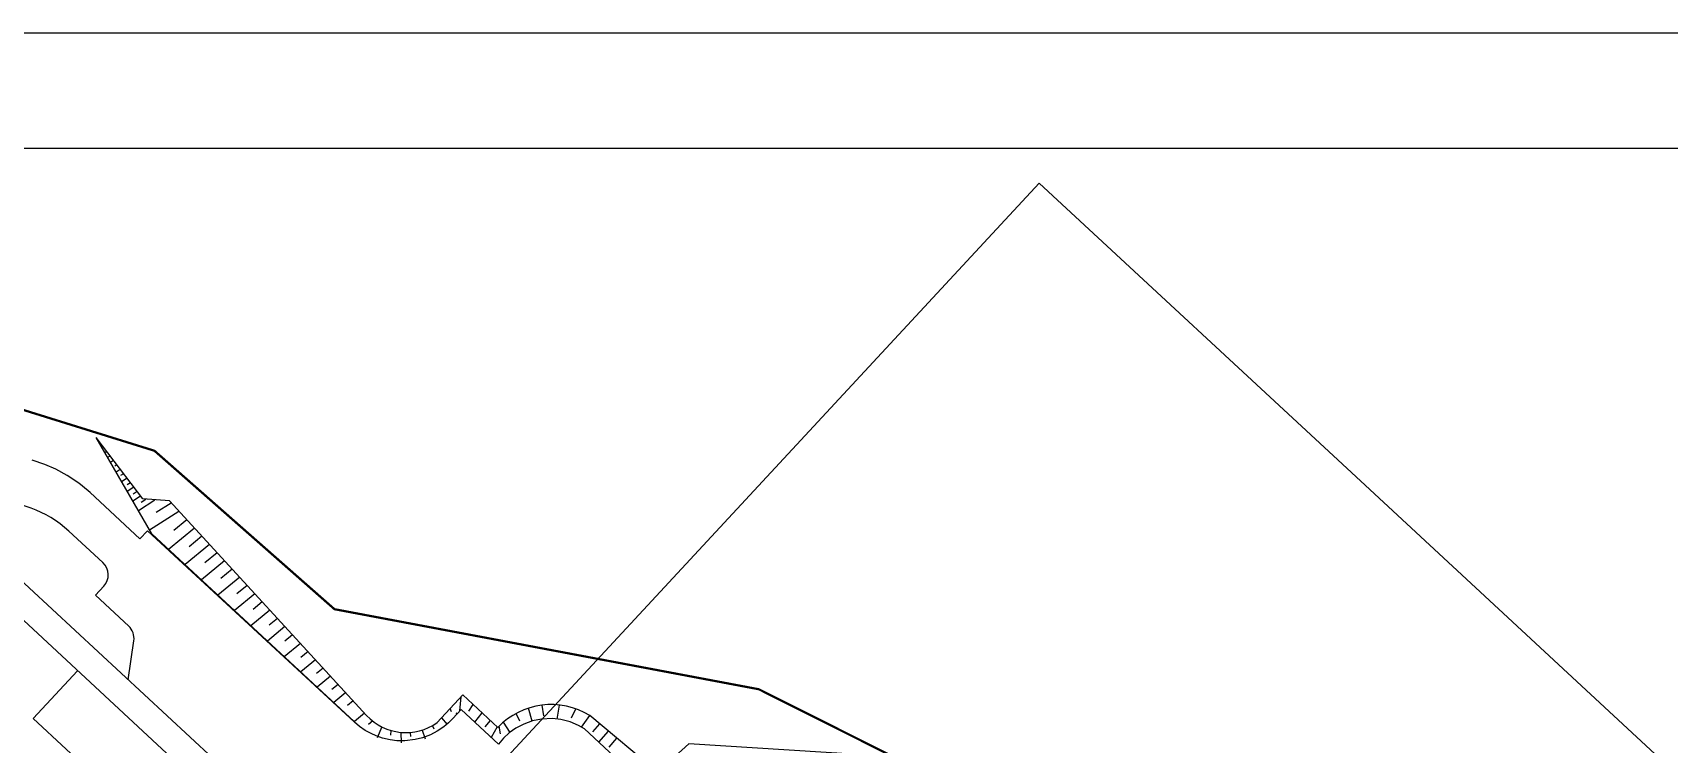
# Model space of a CAD drawing. Header units: millimetres. Extents: x 0 to 841000, y 0 to 594000.
# Drawn here: x 173167 to 470579, y 464667 to 594000 of the extents above; entities that cross this region are included whole.
import ezdxf
from ezdxf.xclip import XClip

# ---------------------------------------------------------------- set-up
doc = ezdxf.new("R2010")
doc.units = ezdxf.units.MM
doc.header["$LTSCALE"] = 1000
doc.header["$XCLIPFRAME"] = 0
doc.linetypes.add('XR-SITE PLAN$0$PHANTOM-GAUN', pattern=[30, 20, -2, 2, -2, 2, -2])
doc.layers.get('Defpoints').update_dxf_attribs({"color": 137})
for name, color, linetype in [('XR-PLAN$0$WALL-D', 8, 'Continuous'), ('XR-SITE PLAN$0$대지경계선', 2, 'XR-SITE PLAN$0$PHANTOM-GAUN'), ('XR-SITE PLAN$0$입면선', 8, 'Continuous'), ('XR-SITE PLAN$0$획지경계선', 8, 'Continuous')]:
    doc.layers.add(name, color=color, linetype=linetype)

# ---------------------------------------------------------------- blocks, each defined once
blk = doc.blocks.new('XR-PLAN$0$sheet-line')
at = {"layer": 'Defpoints'}
blk.add_lwpolyline([(168200, -356400), (0, -356400), (0, -237600), (168200, -237600)], close=True, dxfattribs=at)
blk = doc.blocks.new('XR-PLAN')
at = {"layer": 'Defpoints'}
blk.add_lwpolyline([(345700, 114600), (483100, 114600), (483100, 4200), (345700, 4200)], close=True, dxfattribs=at)
at = {"layer": 'XR-PLAN$0$WALL-D'}
for p in [(336400, 356400), (504600, 356400)]:
    blk.add_blockref('XR-PLAN$0$sheet-line', p, dxfattribs=at)

msp = doc.modelspace()

# ---------------------------------------------------------------- hatches: boundary and pattern name
at = {"layer": 'XR-SITE PLAN$0$획지경계선'}
h = msp.add_hatch(dxfattribs=at)
h.set_pattern_fill('AR-B816', color=256, scale=6.071605, angle=137.1562, style=0)
h.set_pattern_definition([(137.1562, (245601.5, 752052.3), (-838.9524, -904.598), []), (227.1562, (245601.5, 752052.3), (65.646, -1743.5507), [1233.75, -1233.75])])
edge = h.paths.add_edge_path()
edge.add_line((249159, 468978), (249513, 469327))
edge.add_line((249513, 469327), (250382, 470264))
edge.add_line((250382, 470264), (250213, 470420))
edge.add_arc((240337, 476534), 11616, 319.42015, 328.2413, ccw=False)
edge = h.paths.add_edge_path()
edge.add_line((232549, 467909), (232578, 467889))
edge.add_arc((240337, 476534), 11616, 227.1562, 228.09063, ccw=False)
edge.add_line((232438, 468017), (194836, 502890))
edge.add_line((194836, 502890), (194743, 502789))
edge.add_line((194743, 502789), (231667, 468655))
edge.add_line((231667, 468655), (232549, 467909))

# ---------------------------------------------------------------- linework, layer by layer
at = {"layer": 'Defpoints'}
msp.add_line((356065, 566675), (159472, 354699), dxfattribs=at)
for points in [[(841000, 0), (0, 0), (0, 594000), (841000, 594000)], [(46500, 573000), (819500, 573000), (819500, 21000), (46500, 21000)]]:
    msp.add_lwpolyline(points, close=True, dxfattribs=at)
msp.add_lwpolyline([(356065, 566675), (412811, 514047), (412811, 514047), (590883, 348897)], dxfattribs=at)
at = {"layer": 'XR-SITE PLAN$0$대지경계선', "const_width": 400}
msp.add_lwpolyline([(139919, 535264), (186578, 520728), (195297, 518012), (228002, 489221), (305119, 474668), (329879, 462244), (368402, 436912), (400225, 432370), (414842, 426538), (435056, 418348), (436678, 417998), (443073, 415972), (478705, 443608)], dxfattribs=at)
at = {"layer": 'XR-SITE PLAN$0$입면선'}
for p, q in [((175358, 515529), (173044, 516283)), ((177385, 514657), (175358, 515529)), ((179455, 513535), (177385, 514657)), ((181517, 512147), (179455, 513535)), ((183240, 510738), (181517, 512147)), ((183581, 510428), (183240, 510738)), ((192657, 502009), (183581, 510428)), ((179749, 503394), (185912, 497678)), ((194041, 503438), (192657, 502009)), ((231667, 468655), (194041, 503438)), ((223660, 445671), (168346, 496971)), ((217990, 444029), (167132, 491196)), ((186073, 493388), (184562, 491759)), ((184562, 491759), (190608, 486152)), ((190523, 476404), (191548, 483491)), ((173253, 469337), (181321, 478037)), ((251032, 470965), (249513, 469327)), ((257792, 464695), (251032, 470965)), ((195465, 448737), (173253, 469337)), ((232549, 467909), (231667, 468655)), ((233596, 467184), (232549, 467909)), ((234643, 466601), (233596, 467184)), ((246678, 467042), (245436, 466398)), ((247901, 467865), (246678, 467042)), ((248718, 468542), (247901, 467865)), ((249513, 469327), (248718, 468542)), ((260992, 467601), (259769, 466736)), ((262411, 468344), (260992, 467601)), ((264012, 468913), (262411, 468344)), ((265655, 469241), (264012, 468913)), ((267612, 469322), (265655, 469241)), ((269141, 469156), (267612, 469322)), ((270819, 468731), (269141, 469156)), ((272322, 468109), (270819, 468731)), ((273439, 467475), (272322, 468109)), ((287778, 454177), (273439, 467475)), ((235575, 466185), (234643, 466601)), ((236732, 465787), (235575, 466185)), ((238103, 465471), (236732, 465787)), ((239348, 465319), (238103, 465471)), ((240771, 465297), (239348, 465319)), ((242649, 465515), (240771, 465297)), ((243976, 465847), (242649, 465515)), ((245436, 466398), (243976, 465847)), ((258702, 465759), (257792, 464695)), ((259769, 466736), (258702, 465759))]:
    msp.add_line(p, q, dxfattribs=at)
for centre, radius, start, end in [((165987, 488555), 20239, 47.1562, 137.1562), ((183848, 495452), 3036, 317.1562, 47.1562), ((188543, 483926), 3036, 351.76961, 47.1562)]:
    msp.add_arc(centre, radius, start, end, dxfattribs=at)
at = {"layer": 'XR-SITE PLAN$0$획지경계선'}
for p, q in [((193190, 509290), (184724, 520420)), ((194836, 502890), (184724, 520420)), ((186287, 517711), (186622, 517925)), ((186793, 516833), (187237, 517117)), ((187299, 515956), (187851, 516309)), ((188091, 515261), (188466, 515501)), ((188312, 514201), (189081, 514693)), ((189199, 513567), (189695, 513885)), ((189324, 512446), (190310, 513077)), ((190307, 511874), (190924, 512268)), ((190336, 510691), (191539, 511460)), ((191349, 508936), (192768, 509844)), ((191416, 510180), (192154, 510652)), ((192361, 507181), (195374, 509109)), ((192862, 508703), (193712, 509247)), ((198014, 508889), (193190, 509290)), ((195629, 506869), (198300, 508578)), ((233849, 469924), (198014, 508889)), ((194386, 503671), (199691, 507065)), ((194743, 502789), (194836, 502890)), ((194836, 502890), (232438, 468017)), ((202544, 503964), (197847, 500097)), ((201171, 505455), (198819, 503519)), ((205288, 500980), (200842, 497320)), ((203916, 502472), (201617, 500579)), ((208032, 497996), (203837, 494542)), ((206660, 499488), (204447, 497666)), ((210776, 495012), (206832, 491765)), ((209404, 496504), (207365, 494826)), ((213520, 492028), (209826, 488987)), ((212148, 493520), (210283, 491985)), ((216264, 489045), (212821, 486210)), ((214892, 490536), (213201, 489144)), ((219008, 486061), (215816, 483432)), ((217636, 487553), (216120, 486304)), ((221822, 483001), (218887, 480584)), ((220381, 484569), (218982, 483417)), ((223194, 481509), (221882, 480429)), ((224566, 480017), (221882, 477807)), ((225938, 478526), (224711, 477515)), ((227310, 477034), (224876, 475030)), ((228683, 475542), (227540, 474601)), ((230055, 474050), (227871, 472252)), ((246662, 468598), (251338, 473640)), ((250813, 470729), (251004, 473280)), ((251338, 473640), (257703, 467738)), ((231427, 472558), (230369, 471687)), ((233485, 470320), (231615, 468780)), ((249298, 470550), (249033, 471155)), ((252426, 470694), (253197, 471917)), ((253484, 468691), (254845, 470388)), ((261684, 468856), (261026, 470277)), ((263956, 468893), (263261, 471233)), ((266052, 469864), (265750, 471783)), ((268494, 469226), (268922, 471793)), ((271069, 469466), (271847, 471113)), ((234946, 468902), (234178, 468269)), ((236581, 467848), (235754, 465860)), ((238257, 467179), (238159, 466333)), ((243955, 467241), (244482, 465683)), ((245793, 468044), (246087, 467493)), ((247468, 469467), (248489, 468260)), ((255387, 467829), (256333, 469008)), ((257593, 467839), (256506, 465887)), ((257891, 467932), (258120, 466559)), ((258681, 468666), (259870, 466807)), ((272871, 467798), (274412, 469881)), ((286718, 459595), (274416, 469879)), ((274970, 466928), (276232, 468361)), ((276031, 465072), (277785, 467062)), ((240075, 466827), (240115, 464920)), ((241737, 466811), (241832, 466072)), ((277929, 464164), (279339, 465764)), ((292429, 464764), (286718, 459595)), ((328882, 462429), (292429, 464764))]:
    msp.add_line(p, q, dxfattribs=at)
for centre, radius, start, end in [((241005, 476505), 9722, 222.60422, 305.58508), ((267377, 458519), 13363, 58.21698, 136.38302)]:
    msp.add_arc(centre, radius, start, end, dxfattribs=at)

# ---------------------------------------------------------------- block references
ref = msp.add_blockref('XR-PLAN', (44602, 42313), dxfattribs=dict(rotation=47.15620461601618))
XClip(ref).set_block_clipping_path([(361500.0000000001, 12508.6156973273), (450227.1653741396, 87946.2503726115)])

doc.saveas('drawing.dxf')
